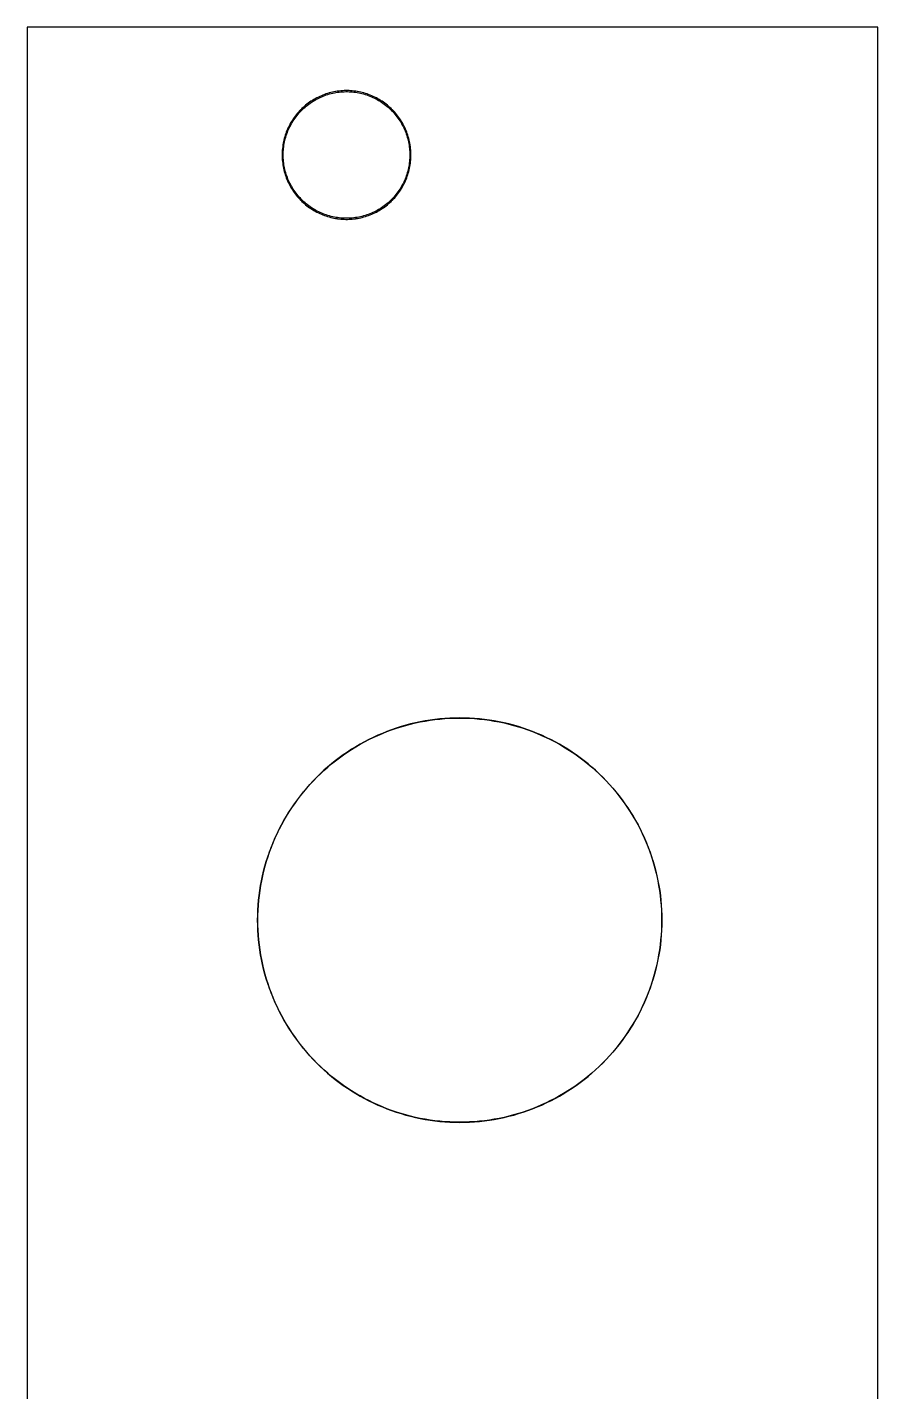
# Model space of a CAD drawing. Extents: x 2 to 22, y 9 to 138.
# Drawn here: x 1.73 to 21.71, y 105.69 to 137.75 of the extents above; entities that cross this region are included whole.
import ezdxf

# ---------------------------------------------------------------- set-up
doc = ezdxf.new("R2010")
doc.units = 0

msp = doc.modelspace()

# ---------------------------------------------------------------- linework, layer by layer
at = {"color": 34, "true_color": 0x008000}
for points in [[(1.7272, 9.25398, 0), (21.70709, 9.25398, 0), (21.70709, 137.75411, 0), (1.7272, 137.75411, 0), (1.7272, 9.25398, 0)], [(9.20775, 136.26693, 0), (9.16888, 136.26592, 0), (9.13003, 136.26388, 0), (9.09116, 136.26083, 0), (9.05256, 136.25676, 0), (9.01369, 136.25169, 0), (9.00977, 136.25107, 0), (8.97536, 136.2456, 0), (8.97533, 136.2456, 0), (8.97141, 136.24497, 0), (8.93305, 136.23786, 0), (8.89495, 136.22998, 0), (8.85711, 136.22084, 0), (8.81952, 136.21094, 0), (8.78218, 136.20002, 0), (8.7451, 136.18808, 0), (8.70827, 136.17512, 0), (8.67195, 136.16115, 0), (8.63588, 136.14642, 0), (8.60032, 136.13067, 0), (8.565, 136.11416, 0), (8.53022, 136.09664, 0), (8.52668, 136.09483, 0), (8.49239, 136.07629, 0), (8.4586, 136.05699, 0), (8.42533, 136.03666, 0), (8.39256, 136.01584, 0), (8.36031, 135.99374, 0), (8.32856, 135.97114, 0), (8.29757, 135.94751, 0), (8.26734, 135.92312, 0), (8.23737, 135.89797, 0), (8.20841, 135.87233, 0), (8.17997, 135.84566, 0), (8.15227, 135.81823, 0), (8.14947, 135.81541, 0), (8.12255, 135.78722, 0), (8.09613, 135.75852, 0), (8.07072, 135.72906, 0), (8.04584, 135.69909, 0), (8.02196, 135.66835, 0), (7.99885, 135.63711, 0), (7.9765, 135.60511, 0), (7.95516, 135.57259, 0), (7.93433, 135.53957, 0), (7.91477, 135.50604, 0), (7.89572, 135.47201, 0), (7.87769, 135.43746, 0), (7.87589, 135.43393, 0), (7.85887, 135.39886, 0), (7.84261, 135.36331, 0), (7.82737, 135.32749, 0), (7.81315, 135.29143, 0), (7.79969, 135.25486, 0), (7.78724, 135.21777, 0), (7.77581, 135.18069, 0), (7.7654, 135.1431, 0), (7.756, 135.1055, 0), (7.74736, 135.0674, 0), (7.73974, 135.02905, 0), (7.73339, 134.9907, 0), (7.73277, 134.98677, 0), (7.72718, 134.94842, 0), (7.72261, 134.90956, 0), (7.71906, 134.87095, 0), (7.71652, 134.83209, 0), (7.71499, 134.79297, 0), (7.71448, 134.75411, 0), (7.71499, 134.71525, 0), (7.71652, 134.67613, 0), (7.71906, 134.63727, 0), (7.72261, 134.59866, 0), (7.72718, 134.5598, 0), (7.73277, 134.52144, 0), (7.73339, 134.51751, 0), (7.73974, 134.47916, 0), (7.74736, 134.44081, 0), (7.756, 134.40271, 0), (7.7654, 134.36511, 0), (7.77581, 134.32753, 0), (7.78724, 134.29043, 0), (7.79969, 134.25335, 0), (7.81315, 134.21678, 0), (7.82737, 134.18071, 0), (7.84261, 134.1449, 0), (7.85887, 134.10934, 0), (7.87589, 134.07428, 0), (7.87769, 134.07075, 0), (7.89572, 134.0362, 0), (7.91477, 134.00217, 0), (7.93433, 133.96864, 0), (7.95516, 133.93562, 0), (7.9765, 133.90311, 0), (7.99885, 133.8711, 0), (8.02196, 133.83985, 0), (8.04584, 133.80913, 0), (8.07072, 133.77915, 0), (8.09613, 133.74968, 0), (8.12255, 133.72099, 0), (8.14947, 133.6928, 0), (8.15227, 133.68999, 0), (8.17997, 133.66255, 0), (8.20841, 133.63587, 0), (8.23737, 133.61023, 0), (8.26734, 133.58508, 0), (8.29757, 133.5607, 0), (8.32856, 133.53708, 0), (8.36031, 133.51446, 0), (8.39256, 133.49237, 0), (8.42533, 133.47155, 0), (8.4586, 133.45123, 0), (8.49239, 133.43192, 0), (8.52668, 133.41337, 0), (8.53022, 133.41157, 0), (8.565, 133.39405, 0), (8.60032, 133.37754, 0), (8.63588, 133.36179, 0), (8.67195, 133.34706, 0), (8.70827, 133.33309, 0), (8.7451, 133.32014, 0), (8.78218, 133.3082, 0), (8.81952, 133.29728, 0), (8.85711, 133.28737, 0), (8.89495, 133.27823, 0), (8.93305, 133.27035, 0), (8.97141, 133.26324, 0), (9.00977, 133.25714, 0), (9.01369, 133.25652, 0), (9.05256, 133.25144, 0), (9.09116, 133.24738, 0), (9.13003, 133.24433, 0), (9.16888, 133.2423, 0), (9.20775, 133.24127, 0), (9.24687, 133.24127, 0), (9.28572, 133.2423, 0), (9.32459, 133.24433, 0), (9.36345, 133.24738, 0), (9.40206, 133.25144, 0), (9.44092, 133.25652, 0), (9.44485, 133.25714, 0), (9.4832, 133.26324, 0), (9.52155, 133.27035, 0), (9.55965, 133.27823, 0), (9.5975, 133.28737, 0), (9.63509, 133.29728, 0), (9.67243, 133.3082, 0), (9.70951, 133.32014, 0), (9.74634, 133.33309, 0), (9.78267, 133.34706, 0), (9.81873, 133.36179, 0), (9.85429, 133.37754, 0), (9.8896, 133.39405, 0), (9.9244, 133.41157, 0), (9.92794, 133.41337, 0), (9.96223, 133.43192, 0), (9.99601, 133.45123, 0), (10.02928, 133.47155, 0), (10.06204, 133.49237, 0), (10.09431, 133.51446, 0), (10.12606, 133.53708, 0), (10.15705, 133.5607, 0), (10.18727, 133.58508, 0), (10.21724, 133.61023, 0), (10.2462, 133.63587, 0), (10.27464, 133.66255, 0), (10.30233, 133.68999, 0), (10.30514, 133.6928, 0), (10.33207, 133.72099, 0), (10.35848, 133.74968, 0), (10.38388, 133.77915, 0), (10.40878, 133.80913, 0), (10.43265, 133.83985, 0), (10.45576, 133.8711, 0), (10.47812, 133.90311, 0), (10.49945, 133.93562, 0), (10.52028, 133.96864, 0), (10.53984, 134.00217, 0), (10.55889, 134.0362, 0), (10.57692, 134.07075, 0), (10.57873, 134.07428, 0), (10.59575, 134.10934, 0), (10.612, 134.1449, 0), (10.62724, 134.18071, 0), (10.64147, 134.21678, 0), (10.65493, 134.25335, 0), (10.66737, 134.29043, 0), (10.6788, 134.32753, 0), (10.68922, 134.36511, 0), (10.69862, 134.40271, 0), (10.70725, 134.44081, 0), (10.71487, 134.47916, 0), (10.72122, 134.51751, 0), (10.72184, 134.52144, 0), (10.72743, 134.5598, 0), (10.732, 134.59866, 0), (10.73556, 134.63727, 0), (10.7381, 134.67613, 0), (10.73962, 134.71525, 0), (10.74013, 134.75411, 0), (10.73962, 134.79297, 0), (10.7381, 134.83209, 0), (10.73556, 134.87095, 0), (10.732, 134.90956, 0), (10.72743, 134.94842, 0), (10.72184, 134.98677, 0), (10.72122, 134.9907, 0), (10.71487, 135.02905, 0), (10.70725, 135.0674, 0), (10.69862, 135.1055, 0), (10.68922, 135.1431, 0), (10.6788, 135.18069, 0), (10.66737, 135.21777, 0), (10.65493, 135.25486, 0), (10.64147, 135.29143, 0), (10.62724, 135.32749, 0), (10.612, 135.36331, 0), (10.59575, 135.39886, 0), (10.57873, 135.43393, 0), (10.57692, 135.43746, 0), (10.55889, 135.47201, 0), (10.53984, 135.50604, 0), (10.52028, 135.53957, 0), (10.49945, 135.57259, 0), (10.47812, 135.60511, 0), (10.45576, 135.63711, 0), (10.43265, 135.66835, 0), (10.40878, 135.69909, 0), (10.38388, 135.72906, 0), (10.35848, 135.75852, 0), (10.33207, 135.78722, 0), (10.30514, 135.81541, 0), (10.30233, 135.81823, 0), (10.27464, 135.84566, 0), (10.2462, 135.87233, 0), (10.21724, 135.89797, 0), (10.18727, 135.92312, 0), (10.15705, 135.94751, 0), (10.12606, 135.97114, 0), (10.09431, 135.99374, 0), (10.06204, 136.01584, 0), (10.02928, 136.03666, 0), (9.99601, 136.05699, 0), (9.96223, 136.07629, 0), (9.92794, 136.09483, 0), (9.9244, 136.09664, 0), (9.8896, 136.11416, 0), (9.85429, 136.13067, 0), (9.81873, 136.14642, 0), (9.78267, 136.16115, 0), (9.74634, 136.17512, 0), (9.70951, 136.18808, 0), (9.67243, 136.20002, 0), (9.63509, 136.21094, 0), (9.5975, 136.22084, 0), (9.55965, 136.22998, 0), (9.52155, 136.23786, 0), (9.4832, 136.24497, 0), (9.47927, 136.2456, 0), (9.47925, 136.2456, 0), (9.44485, 136.25107, 0), (9.44092, 136.25169, 0), (9.40206, 136.25676, 0), (9.36345, 136.26083, 0), (9.32459, 136.26388, 0), (9.28572, 136.26592, 0), (9.24687, 136.26693, 0), (9.20775, 136.26693, 0)], [(9.32459, 133.26973, 0), (9.28572, 133.2677, 0), (9.24687, 133.26668, 0), (9.20775, 133.26668, 0), (9.16888, 133.2677, 0), (9.13003, 133.26973, 0), (9.09116, 133.27278, 0), (9.05256, 133.27684, 0), (9.01369, 133.28192, 0), (9.01368, 133.28192, 0), (8.97926, 133.2874, 0), (8.94091, 133.29451, 0), (8.90281, 133.30238, 0), (8.86496, 133.31153, 0), (8.82737, 133.32143, 0), (8.79003, 133.33236, 0), (8.75295, 133.34429, 0), (8.71612, 133.35725, 0), (8.6798, 133.37122, 0), (8.64373, 133.38595, 0), (8.60817, 133.4017, 0), (8.57286, 133.4182, 0), (8.54129, 133.4341, 0), (8.50732, 133.45247, 0), (8.47353, 133.47178, 0), (8.44026, 133.4921, 0), (8.40748, 133.51292, 0), (8.37524, 133.53502, 0), (8.34348, 133.55762, 0), (8.3125, 133.58125, 0), (8.28227, 133.60563, 0), (8.2523, 133.63077, 0), (8.22334, 133.65643, 0), (8.1949, 133.6831, 0), (8.16939, 133.70838, 0), (8.1431, 133.73592, 0), (8.11668, 133.76462, 0), (8.09127, 133.79409, 0), (8.06639, 133.82406, 0), (8.04251, 133.85479, 0), (8.01939, 133.88603, 0), (7.99705, 133.91803, 0), (7.97571, 133.95055, 0), (7.95488, 133.98356, 0), (7.93532, 134.0171, 0), (7.91627, 134.05113, 0), (7.89941, 134.08344, 0), (7.88303, 134.11719, 0), (7.86677, 134.15275, 0), (7.85153, 134.18856, 0), (7.83731, 134.22462, 0), (7.82384, 134.26121, 0), (7.8114, 134.29829, 0), (7.79997, 134.33537, 0), (7.78955, 134.37297, 0), (7.78016, 134.41056, 0), (7.77152, 134.44865, 0), (7.7639, 134.48701, 0), (7.75795, 134.52298, 0), (7.75258, 134.5598, 0), (7.74801, 134.59866, 0), (7.74445, 134.63727, 0), (7.74192, 134.67613, 0), (7.74039, 134.71525, 0), (7.73988, 134.75411, 0), (7.74039, 134.79297, 0), (7.74192, 134.83209, 0), (7.74445, 134.87095, 0), (7.74801, 134.90956, 0), (7.75258, 134.94842, 0), (7.75796, 134.9853, 0), (7.7639, 135.0212, 0), (7.77152, 135.05955, 0), (7.78016, 135.09764, 0), (7.78955, 135.13525, 0), (7.79997, 135.17284, 0), (7.8114, 135.20992, 0), (7.82384, 135.247, 0), (7.83731, 135.28358, 0), (7.85153, 135.31965, 0), (7.86677, 135.35546, 0), (7.88303, 135.39102, 0), (7.8994, 135.42477, 0), (7.91627, 135.45707, 0), (7.93532, 135.49112, 0), (7.95488, 135.52464, 0), (7.97571, 135.55766, 0), (7.99705, 135.59018, 0), (8.01939, 135.62217, 0), (8.04251, 135.65342, 0), (8.06639, 135.68416, 0), (8.09127, 135.71413, 0), (8.11668, 135.74359, 0), (8.1431, 135.77229, 0), (8.16938, 135.79983, 0), (8.1949, 135.82511, 0), (8.22334, 135.85178, 0), (8.2523, 135.87743, 0), (8.28227, 135.90258, 0), (8.3125, 135.92696, 0), (8.34348, 135.95059, 0), (8.37524, 135.97318, 0), (8.40748, 135.99529, 0), (8.44026, 136.01612, 0), (8.47353, 136.03644, 0), (8.50732, 136.05573, 0), (8.54156, 136.07424, 0), (8.57286, 136.09001, 0), (8.60817, 136.10651, 0), (8.64373, 136.12226, 0), (8.6798, 136.137, 0), (8.71612, 136.15097, 0), (8.75295, 136.16391, 0), (8.79003, 136.17586, 0), (8.82737, 136.18678, 0), (8.86496, 136.19668, 0), (8.90281, 136.20583, 0), (8.94091, 136.21369, 0), (8.97926, 136.22082, 0), (9.01383, 136.22631, 0), (9.05256, 136.23137, 0), (9.09116, 136.23543, 0), (9.13003, 136.23848, 0), (9.16888, 136.24052, 0), (9.20775, 136.24153, 0), (9.24687, 136.24153, 0), (9.28572, 136.24052, 0), (9.32459, 136.23848, 0), (9.36345, 136.23543, 0), (9.40206, 136.23137, 0), (9.44078, 136.22631, 0), (9.47535, 136.22082, 0), (9.5137, 136.21369, 0), (9.5518, 136.20583, 0), (9.58965, 136.19668, 0), (9.62724, 136.18678, 0), (9.66458, 136.17586, 0), (9.70166, 136.16391, 0), (9.73849, 136.15097, 0), (9.77482, 136.137, 0), (9.81087, 136.12226, 0), (9.84643, 136.10651, 0), (9.88175, 136.09001, 0), (9.91319, 136.07417, 0), (9.9473, 136.05573, 0), (9.98108, 136.03644, 0), (10.01435, 136.01612, 0), (10.04712, 135.99529, 0), (10.07938, 135.97318, 0), (10.11112, 135.95059, 0), (10.14212, 135.92696, 0), (10.17234, 135.90258, 0), (10.20231, 135.87743, 0), (10.23127, 135.85178, 0), (10.25972, 135.82511, 0), (10.28504, 135.80002, 0), (10.31152, 135.77229, 0), (10.33793, 135.74359, 0), (10.36333, 135.71413, 0), (10.38823, 135.68416, 0), (10.4121, 135.65342, 0), (10.43521, 135.62217, 0), (10.45757, 135.59018, 0), (10.4789, 135.55766, 0), (10.49973, 135.52464, 0), (10.51929, 135.49112, 0), (10.53834, 135.45707, 0), (10.55521, 135.42476, 0), (10.57159, 135.39102, 0), (10.58784, 135.35546, 0), (10.60308, 135.31965, 0), (10.61731, 135.28358, 0), (10.63077, 135.247, 0), (10.64322, 135.20992, 0), (10.65465, 135.17284, 0), (10.66506, 135.13525, 0), (10.67446, 135.09764, 0), (10.68309, 135.05955, 0), (10.69071, 135.0212, 0), (10.69665, 134.9853, 0), (10.70203, 134.94842, 0), (10.7066, 134.90956, 0), (10.71016, 134.87095, 0), (10.7127, 134.83209, 0), (10.71422, 134.79297, 0), (10.71473, 134.75411, 0), (10.71422, 134.71525, 0), (10.7127, 134.67613, 0), (10.71016, 134.63727, 0), (10.7066, 134.59866, 0), (10.70203, 134.5598, 0), (10.69666, 134.52298, 0), (10.69071, 134.48701, 0), (10.68309, 134.44865, 0), (10.67446, 134.41056, 0), (10.66506, 134.37297, 0), (10.65465, 134.33537, 0), (10.64322, 134.29829, 0), (10.63077, 134.26121, 0), (10.61731, 134.22462, 0), (10.60308, 134.18856, 0), (10.58784, 134.15275, 0), (10.57159, 134.11719, 0), (10.5552, 134.08345, 0), (10.53834, 134.05113, 0), (10.51929, 134.0171, 0), (10.49973, 133.98356, 0), (10.4789, 133.95055, 0), (10.45757, 133.91803, 0), (10.43521, 133.88603, 0), (10.4121, 133.85479, 0), (10.38823, 133.82406, 0), (10.36333, 133.79409, 0), (10.33793, 133.76462, 0), (10.31152, 133.73592, 0), (10.28503, 133.70819, 0), (10.25972, 133.6831, 0), (10.23127, 133.65643, 0), (10.20231, 133.63077, 0), (10.17234, 133.60563, 0), (10.14212, 133.58125, 0), (10.11112, 133.55762, 0), (10.07938, 133.53502, 0), (10.04712, 133.51292, 0), (10.01435, 133.4921, 0), (9.98108, 133.47178, 0), (9.9473, 133.45247, 0), (9.91346, 133.43418, 0), (9.88175, 133.4182, 0), (9.84643, 133.4017, 0), (9.81087, 133.38595, 0), (9.77482, 133.37122, 0), (9.73849, 133.35725, 0), (9.70166, 133.34429, 0), (9.66458, 133.33236, 0), (9.62724, 133.32143, 0), (9.58965, 133.31153, 0), (9.5518, 133.30238, 0), (9.5137, 133.29451, 0), (9.47535, 133.2874, 0), (9.44093, 133.28192, 0), (9.44092, 133.28192, 0), (9.40206, 133.27684, 0), (9.36345, 133.27278, 0), (9.32459, 133.26973, 0)], [(11.77061, 121.52376, 0), (11.65402, 121.51944, 0), (11.53769, 121.51233, 0), (11.42161, 121.50242, 0), (11.30579, 121.48947, 0), (11.19022, 121.47397, 0), (11.18983, 121.47391, 0), (11.07476, 121.45537, 0), (10.96021, 121.43403, 0), (10.84616, 121.4099, 0), (10.73263, 121.38298, 0), (10.61985, 121.35326, 0), (10.50784, 121.32075, 0), (10.39683, 121.28544, 0), (10.2866, 121.24759, 0), (10.17738, 121.20695, 0), (10.06892, 121.16352, 0), (9.96199, 121.1178, 0), (9.85582, 121.06929, 0), (9.75117, 121.01798, 0), (9.75081, 121.0178, 0), (9.64718, 120.9642, 0), (9.54508, 120.90782, 0), (9.44449, 120.84914, 0), (9.34517, 120.78818, 0), (9.24738, 120.72443, 0), (9.15138, 120.65864, 0), (9.05688, 120.59032, 0), (8.96418, 120.5197, 0), (8.87299, 120.44681, 0), (8.78384, 120.37188, 0), (8.69646, 120.29466, 0), (8.61112, 120.21516, 0), (8.52755, 120.13388, 0), (8.52727, 120.1336, 0), (8.44599, 120.05003, 0), (8.36649, 119.96469, 0), (8.28927, 119.87731, 0), (8.21434, 119.78816, 0), (8.14145, 119.69697, 0), (8.07083, 119.60426, 0), (8.0025, 119.50977, 0), (7.93672, 119.41376, 0), (7.87297, 119.31597, 0), (7.81201, 119.21666, 0), (7.75333, 119.11607, 0), (7.69695, 119.01397, 0), (7.64335, 118.91033, 0), (7.64317, 118.90998, 0), (7.59186, 118.80533, 0), (7.54335, 118.69916, 0), (7.49763, 118.59223, 0), (7.4542, 118.48377, 0), (7.41356, 118.37455, 0), (7.37571, 118.26431, 0), (7.3404, 118.15331, 0), (7.30789, 118.0413, 0), (7.27817, 117.92852, 0), (7.25125, 117.81499, 0), (7.22712, 117.70094, 0), (7.20578, 117.58639, 0), (7.20572, 117.58599, 0), (7.18724, 117.47132, 0), (7.18718, 117.47093, 0), (7.17168, 117.35536, 0), (7.15873, 117.23954, 0), (7.14882, 117.12346, 0), (7.14171, 117.00713, 0), (7.1374, 116.89054, 0), (7.13587, 116.77396, 0), (7.1374, 116.65737, 0), (7.14171, 116.54078, 0), (7.14882, 116.42445, 0), (7.15873, 116.30837, 0), (7.17168, 116.19255, 0), (7.18718, 116.07698, 0), (7.18724, 116.07659, 0), (7.20578, 115.96152, 0), (7.22712, 115.84697, 0), (7.25125, 115.73292, 0), (7.27817, 115.61939, 0), (7.30789, 115.50661, 0), (7.3404, 115.3946, 0), (7.37571, 115.2836, 0), (7.41356, 115.17336, 0), (7.4542, 115.06414, 0), (7.49763, 114.95568, 0), (7.54335, 114.84875, 0), (7.59186, 114.74258, 0), (7.59204, 114.74222, 0), (7.64317, 114.63793, 0), (7.64335, 114.63758, 0), (7.69695, 114.53394, 0), (7.75333, 114.43184, 0), (7.81201, 114.33125, 0), (7.87297, 114.23194, 0), (7.93672, 114.13415, 0), (8.0025, 114.03814, 0), (8.07083, 113.94365, 0), (8.14145, 113.85094, 0), (8.21434, 113.75975, 0), (8.28927, 113.6706, 0), (8.36649, 113.58322, 0), (8.44599, 113.49788, 0), (8.52727, 113.41431, 0), (8.52755, 113.41403, 0), (8.61112, 113.33275, 0), (8.69646, 113.25325, 0), (8.78384, 113.17603, 0), (8.87299, 113.1011, 0), (8.96418, 113.02821, 0), (9.05688, 112.95759, 0), (9.15138, 112.88927, 0), (9.24738, 112.82348, 0), (9.34517, 112.75973, 0), (9.44449, 112.69877, 0), (9.54508, 112.64009, 0), (9.64718, 112.58371, 0), (9.64753, 112.58353, 0), (9.75081, 112.53011, 0), (9.75117, 112.52993, 0), (9.85582, 112.47862, 0), (9.96199, 112.43011, 0), (10.06892, 112.38439, 0), (10.17738, 112.34096, 0), (10.2866, 112.30032, 0), (10.39683, 112.26247, 0), (10.50784, 112.22716, 0), (10.61985, 112.19465, 0), (10.73263, 112.16493, 0), (10.84616, 112.13801, 0), (10.96021, 112.11388, 0), (11.07476, 112.09254, 0), (11.18983, 112.074, 0), (11.19022, 112.07394, 0), (11.30579, 112.05845, 0), (11.42161, 112.04549, 0), (11.53769, 112.03558, 0), (11.65402, 112.02847, 0), (11.77061, 112.02416, 0), (11.8872, 112.02263, 0), (12.00378, 112.02416, 0), (12.12037, 112.02847, 0), (12.2367, 112.03558, 0), (12.35278, 112.04549, 0), (12.4686, 112.05845, 0), (12.58417, 112.07394, 0), (12.58456, 112.074, 0), (12.69963, 112.09254, 0), (12.81418, 112.11388, 0), (12.92823, 112.13801, 0), (13.04176, 112.16493, 0), (13.15454, 112.19465, 0), (13.26655, 112.22716, 0), (13.37755, 112.26247, 0), (13.48779, 112.30032, 0), (13.59701, 112.34096, 0), (13.70547, 112.38439, 0), (13.8124, 112.43011, 0), (13.91857, 112.47862, 0), (14.02322, 112.52993, 0), (14.02357, 112.53011, 0), (14.12721, 112.58371, 0), (14.22931, 112.64009, 0), (14.3299, 112.69877, 0), (14.42921, 112.75973, 0), (14.527, 112.82348, 0), (14.62301, 112.88927, 0), (14.7175, 112.95759, 0), (14.81021, 113.02821, 0), (14.9014, 113.1011, 0), (14.99055, 113.17603, 0), (15.07793, 113.25325, 0), (15.16327, 113.33275, 0), (15.24684, 113.41403, 0), (15.24712, 113.41431, 0), (15.3284, 113.49788, 0), (15.4079, 113.58322, 0), (15.48512, 113.6706, 0), (15.56005, 113.75975, 0), (15.63294, 113.85094, 0), (15.70356, 113.94365, 0), (15.77188, 114.03814, 0), (15.83767, 114.13415, 0), (15.90142, 114.23194, 0), (15.96238, 114.33125, 0), (16.02105, 114.43184, 0), (16.07744, 114.53394, 0), (16.13103, 114.63758, 0), (16.13122, 114.63793, 0), (16.18235, 114.74222, 0), (16.18253, 114.74258, 0), (16.23104, 114.84875, 0), (16.27676, 114.95568, 0), (16.32019, 115.06414, 0), (16.36083, 115.17336, 0), (16.39867, 115.2836, 0), (16.43399, 115.3946, 0), (16.4665, 115.50661, 0), (16.49622, 115.61939, 0), (16.52314, 115.73292, 0), (16.54727, 115.84697, 0), (16.56861, 115.96152, 0), (16.58715, 116.07659, 0), (16.58721, 116.07698, 0), (16.60264, 116.19215, 0), (16.60264, 116.19216, 0), (16.60269, 116.19255, 0), (16.61565, 116.30837, 0), (16.62557, 116.42445, 0), (16.63268, 116.54078, 0), (16.637, 116.65737, 0), (16.63852, 116.77396, 0), (16.637, 116.89054, 0), (16.63268, 117.00713, 0), (16.62557, 117.12346, 0), (16.61565, 117.23954, 0), (16.60269, 117.35536, 0), (16.58721, 117.47093, 0), (16.58715, 117.47132, 0), (16.56867, 117.58599, 0), (16.56861, 117.58639, 0), (16.54727, 117.70094, 0), (16.52314, 117.81499, 0), (16.49622, 117.92852, 0), (16.4665, 118.0413, 0), (16.43399, 118.15331, 0), (16.39867, 118.26431, 0), (16.36083, 118.37455, 0), (16.32019, 118.48377, 0), (16.27676, 118.59223, 0), (16.23104, 118.69916, 0), (16.18253, 118.80533, 0), (16.13122, 118.90998, 0), (16.13103, 118.91033, 0), (16.07744, 119.01397, 0), (16.02105, 119.11607, 0), (15.96238, 119.21666, 0), (15.90142, 119.31597, 0), (15.83767, 119.41376, 0), (15.77188, 119.50977, 0), (15.70356, 119.60426, 0), (15.63294, 119.69697, 0), (15.56005, 119.78816, 0), (15.48512, 119.87731, 0), (15.4079, 119.96469, 0), (15.3284, 120.05003, 0), (15.24712, 120.1336, 0), (15.24684, 120.13388, 0), (15.16327, 120.21516, 0), (15.07793, 120.29466, 0), (14.99055, 120.37188, 0), (14.9014, 120.44681, 0), (14.81021, 120.5197, 0), (14.7175, 120.59032, 0), (14.62301, 120.65864, 0), (14.527, 120.72443, 0), (14.42921, 120.78818, 0), (14.3299, 120.84914, 0), (14.22931, 120.90782, 0), (14.12721, 120.9642, 0), (14.02357, 121.0178, 0), (14.02322, 121.01798, 0), (13.91857, 121.06929, 0), (13.8124, 121.1178, 0), (13.70547, 121.16352, 0), (13.59701, 121.20695, 0), (13.48779, 121.24759, 0), (13.37755, 121.28544, 0), (13.26655, 121.32075, 0), (13.15454, 121.35326, 0), (13.04176, 121.38298, 0), (12.92823, 121.4099, 0), (12.81418, 121.43403, 0), (12.69963, 121.45537, 0), (12.58456, 121.47391, 0), (12.58417, 121.47397, 0), (12.4686, 121.48947, 0), (12.35278, 121.50242, 0), (12.2367, 121.51233, 0), (12.12037, 121.51944, 0), (12.00378, 121.52376, 0), (11.8872, 121.52528, 0), (11.77061, 121.52376, 0)], [(12.12037, 112.03101, 0), (12.00378, 112.0267, 0), (11.8872, 112.02517, 0), (11.77061, 112.0267, 0), (11.65402, 112.03101, 0), (11.53769, 112.03813, 0), (11.42161, 112.04803, 0), (11.30579, 112.06099, 0), (11.19032, 112.07647, 0), (11.07555, 112.09496, 0), (10.961, 112.11629, 0), (10.84695, 112.14042, 0), (10.73341, 112.16735, 0), (10.62064, 112.19707, 0), (10.50862, 112.22958, 0), (10.39762, 112.26488, 0), (10.28739, 112.30273, 0), (10.17817, 112.34337, 0), (10.06971, 112.3868, 0), (9.96278, 112.43252, 0), (9.8566, 112.48104, 0), (9.752, 112.53233, 0), (9.64868, 112.58576, 0), (9.54656, 112.64215, 0), (9.44599, 112.70082, 0), (9.34667, 112.76178, 0), (9.24888, 112.82554, 0), (9.15287, 112.89132, 0), (9.05838, 112.95965, 0), (8.96566, 113.03026, 0), (8.87449, 113.10316, 0), (8.78533, 113.17809, 0), (8.69796, 113.2553, 0), (8.61261, 113.33481, 0), (8.52919, 113.41595, 0), (8.44805, 113.49937, 0), (8.36854, 113.58472, 0), (8.29133, 113.67209, 0), (8.2164, 113.76125, 0), (8.1435, 113.85243, 0), (8.07288, 113.94514, 0), (8.00456, 114.03963, 0), (7.93878, 114.13564, 0), (7.87502, 114.23343, 0), (7.81406, 114.33275, 0), (7.75539, 114.43333, 0), (7.699, 114.53544, 0), (7.64559, 114.63872, 0), (7.59428, 114.74336, 0), (7.54576, 114.84954, 0), (7.50004, 114.95647, 0), (7.45661, 115.06493, 0), (7.41597, 115.17415, 0), (7.37812, 115.28438, 0), (7.34282, 115.39538, 0), (7.31031, 115.5074, 0), (7.28059, 115.62017, 0), (7.25366, 115.73371, 0), (7.22953, 115.84776, 0), (7.2082, 115.96231, 0), (7.18972, 116.07698, 0), (7.17422, 116.19255, 0), (7.16127, 116.30837, 0), (7.15136, 116.42445, 0), (7.14425, 116.54078, 0), (7.13994, 116.65737, 0), (7.13841, 116.77396, 0), (7.13994, 116.89054, 0), (7.14425, 117.00713, 0), (7.15136, 117.12346, 0), (7.16127, 117.23954, 0), (7.17422, 117.35536, 0), (7.18971, 117.47082, 0), (7.2082, 117.5856, 0), (7.22953, 117.70015, 0), (7.25366, 117.8142, 0), (7.28059, 117.92774, 0), (7.31031, 118.04051, 0), (7.34282, 118.15253, 0), (7.37812, 118.26353, 0), (7.41597, 118.37376, 0), (7.45661, 118.48298, 0), (7.50004, 118.59144, 0), (7.54576, 118.69837, 0), (7.59428, 118.80455, 0), (7.64557, 118.90915, 0), (7.699, 119.01247, 0), (7.75539, 119.11458, 0), (7.81406, 119.21516, 0), (7.87502, 119.31448, 0), (7.93878, 119.41227, 0), (8.00456, 119.50828, 0), (8.07288, 119.60277, 0), (8.1435, 119.69548, 0), (8.2164, 119.78666, 0), (8.29133, 119.87582, 0), (8.36854, 119.96319, 0), (8.44805, 120.04854, 0), (8.52919, 120.13196, 0), (8.61261, 120.2131, 0), (8.69796, 120.29261, 0), (8.78533, 120.36982, 0), (8.87449, 120.44475, 0), (8.96566, 120.51765, 0), (9.05838, 120.58826, 0), (9.15287, 120.65659, 0), (9.24888, 120.72237, 0), (9.34667, 120.78613, 0), (9.44599, 120.84709, 0), (9.54656, 120.90576, 0), (9.64868, 120.96215, 0), (9.75196, 121.01556, 0), (9.8566, 121.06687, 0), (9.96278, 121.11539, 0), (10.06971, 121.16111, 0), (10.17817, 121.20454, 0), (10.28739, 121.24518, 0), (10.39762, 121.28303, 0), (10.50862, 121.31833, 0), (10.62064, 121.35084, 0), (10.73341, 121.38056, 0), (10.84695, 121.40749, 0), (10.961, 121.43162, 0), (11.07555, 121.45295, 0), (11.19033, 121.47144, 0), (11.30579, 121.48693, 0), (11.42161, 121.49988, 0), (11.53769, 121.50979, 0), (11.65402, 121.5169, 0), (11.77061, 121.52121, 0), (11.8872, 121.52274, 0), (12.00378, 121.52121, 0), (12.12037, 121.5169, 0), (12.2367, 121.50979, 0), (12.35278, 121.49988, 0), (12.4686, 121.48693, 0), (12.58406, 121.47144, 0), (12.69884, 121.45295, 0), (12.81339, 121.43162, 0), (12.92744, 121.40749, 0), (13.04098, 121.38056, 0), (13.15375, 121.35084, 0), (13.26577, 121.31833, 0), (13.37677, 121.28303, 0), (13.487, 121.24518, 0), (13.59622, 121.20454, 0), (13.70468, 121.16111, 0), (13.81161, 121.11539, 0), (13.91779, 121.06687, 0), (14.02243, 121.01556, 0), (14.12571, 120.96215, 0), (14.22782, 120.90576, 0), (14.3284, 120.84709, 0), (14.42772, 120.78613, 0), (14.52551, 120.72237, 0), (14.62152, 120.65659, 0), (14.71601, 120.58826, 0), (14.80872, 120.51765, 0), (14.8999, 120.44475, 0), (14.98906, 120.36982, 0), (15.07643, 120.29261, 0), (15.16178, 120.2131, 0), (15.2452, 120.13196, 0), (15.32634, 120.04854, 0), (15.40585, 119.96319, 0), (15.48306, 119.87582, 0), (15.55799, 119.78666, 0), (15.63089, 119.69548, 0), (15.7015, 119.60277, 0), (15.76983, 119.50828, 0), (15.83561, 119.41227, 0), (15.89937, 119.31448, 0), (15.96033, 119.21516, 0), (16.01899, 119.11458, 0), (16.07538, 119.01247, 0), (16.12881, 118.90915, 0), (16.18011, 118.80455, 0), (16.22863, 118.69837, 0), (16.27434, 118.59144, 0), (16.31778, 118.48298, 0), (16.35842, 118.37376, 0), (16.39627, 118.26353, 0), (16.43157, 118.15253, 0), (16.46408, 118.04051, 0), (16.4938, 117.92774, 0), (16.52073, 117.8142, 0), (16.54486, 117.70015, 0), (16.56619, 117.5856, 0), (16.58468, 117.47083, 0), (16.60016, 117.35536, 0), (16.61311, 117.23954, 0), (16.62302, 117.12346, 0), (16.63014, 117.00713, 0), (16.63445, 116.89054, 0), (16.63598, 116.77396, 0), (16.63445, 116.65737, 0), (16.63014, 116.54078, 0), (16.62302, 116.42445, 0), (16.61311, 116.30837, 0), (16.60016, 116.19255, 0), (16.58467, 116.07698, 0), (16.56619, 115.96231, 0), (16.54486, 115.84776, 0), (16.52073, 115.73371, 0), (16.4938, 115.62017, 0), (16.46408, 115.5074, 0), (16.43157, 115.39538, 0), (16.39627, 115.28438, 0), (16.35842, 115.17415, 0), (16.31778, 115.06493, 0), (16.27434, 114.95647, 0), (16.22863, 114.84954, 0), (16.18011, 114.74336, 0), (16.12879, 114.63872, 0), (16.07538, 114.53544, 0), (16.01899, 114.43333, 0), (15.96033, 114.33275, 0), (15.89937, 114.23343, 0), (15.83561, 114.13564, 0), (15.76983, 114.03963, 0), (15.7015, 113.94514, 0), (15.63089, 113.85243, 0), (15.55799, 113.76125, 0), (15.48306, 113.67209, 0), (15.40585, 113.58472, 0), (15.32634, 113.49937, 0), (15.2452, 113.41595, 0), (15.16178, 113.33481, 0), (15.07643, 113.2553, 0), (14.98906, 113.17809, 0), (14.8999, 113.10316, 0), (14.80872, 113.03026, 0), (14.71601, 112.95965, 0), (14.62152, 112.89132, 0), (14.52551, 112.82554, 0), (14.42772, 112.76178, 0), (14.3284, 112.70082, 0), (14.22782, 112.64215, 0), (14.12571, 112.58576, 0), (14.02239, 112.53233, 0), (13.91779, 112.48104, 0), (13.81161, 112.43252, 0), (13.70468, 112.3868, 0), (13.59622, 112.34337, 0), (13.487, 112.30273, 0), (13.37677, 112.26488, 0), (13.26577, 112.22958, 0), (13.15375, 112.19707, 0), (13.04098, 112.16735, 0), (12.92744, 112.14042, 0), (12.81339, 112.11629, 0), (12.69884, 112.09496, 0), (12.58407, 112.07647, 0), (12.4686, 112.06099, 0), (12.35278, 112.04803, 0), (12.2367, 112.03813, 0), (12.12037, 112.03101, 0)]]:
    msp.add_polyline3d(points, close=True, dxfattribs=at)
at = {"color": 5, "true_color": 0x0000ff}
msp.add_polyline3d([(21.70709, 78.94522, 0), (21.70709, 137.7541, 0), (1.7272, 137.7541, 0), (1.7272, 9.25398, 0)], dxfattribs=at)

doc.saveas('drawing.dxf')
